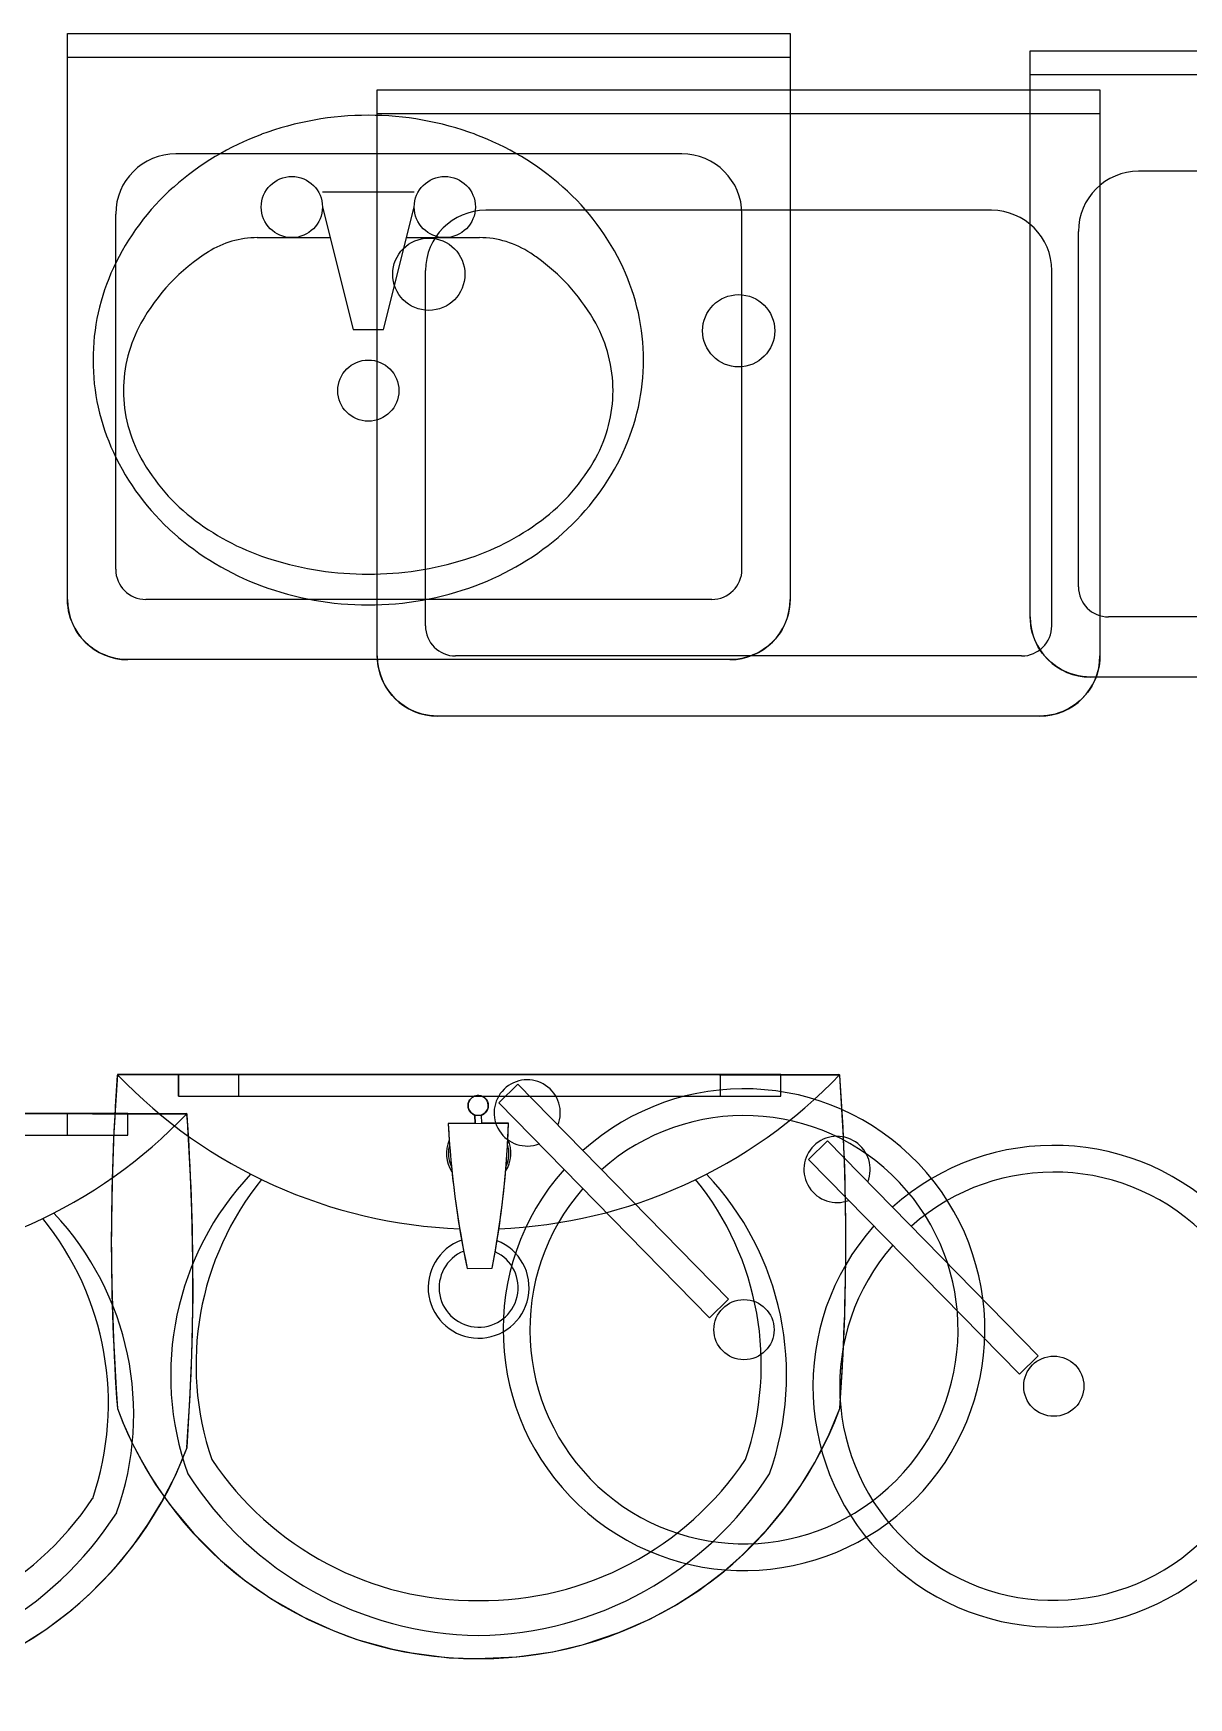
# Model space of a CAD drawing. Header units: inches. Extents: x -610279 to 716273, y -3458896 to 18603.
# Drawn here: x 2345 to 3304, y 16356 to 17738 of the extents above; entities that cross this region are included whole.
import ezdxf

# ---------------------------------------------------------------- set-up
doc = ezdxf.new("R2010")
doc.units = ezdxf.units.IN
doc.layers.add('6.Furniture', color=2, linetype='Continuous')
doc.layers.add('freecads.com', color=7, linetype='Continuous')
doc.styles.add('PL-01$0$Standard', font='ARIALN.TTF')

# ---------------------------------------------------------------- blocks, each defined once
blk = doc.blocks.new('bathroom blocks')
at = {"layer": 'freecads.com', "extrusion": (0, 0, -1)}
for p, q in [((2499.8, 16689.8), (2499.8, 17159.7)), ((2499.8, 17159.7), (3099.8, 17159.7)), ((3099.8, 17159.7), (3099.8, 16689.8)), ((2499.9, 16686.4), (2499.8, 16689.8)), ((2500.2, 16683.2), (2499.9, 16686.4)), ((2500.7, 16680), (2500.2, 16683.2)), ((2501.5, 16676.9), (2500.7, 16680)), ((3098.8, 16680), (3098.1, 16676.9)), ((3099.4, 16683.2), (3098.8, 16680)), ((3099.7, 16686.4), (3099.4, 16683.2)), ((3099.8, 16689.8), (3099.7, 16686.4)), ((2502.4, 16673.7), (2501.5, 16676.9)), ((2503.6, 16670.7), (2502.4, 16673.7)), ((2505, 16667.6), (2503.6, 16670.7)), ((2506.5, 16664.7), (2505, 16667.6)), ((3094.6, 16667.6), (3093.1, 16664.7)), ((3096, 16670.7), (3094.6, 16667.6)), ((3097.1, 16673.7), (3096, 16670.7)), ((3098.1, 16676.9), (3097.1, 16673.7)), ((2508.2, 16662), (2506.5, 16664.7)), ((2510.1, 16659.3), (2508.2, 16662)), ((2512.2, 16656.8), (2510.1, 16659.3)), ((2514.5, 16654.5), (2512.2, 16656.8)), ((2516.8, 16652.2), (2514.5, 16654.5)), ((2519.3, 16650.1), (2516.8, 16652.2)), ((3082.7, 16652.2), (3080.3, 16650.1)), ((3085.1, 16654.5), (3082.7, 16652.2)), ((3087.4, 16656.8), (3085.1, 16654.5)), ((3089.4, 16659.3), (3087.4, 16656.8)), ((3091.4, 16662), (3089.4, 16659.3)), ((3093.1, 16664.7), (3091.4, 16662)), ((2522, 16648.2), (2519.3, 16650.1)), ((2524.7, 16646.5), (2522, 16648.2)), ((2527.6, 16644.9), (2524.7, 16646.5)), ((2530.7, 16643.6), (2527.6, 16644.9)), ((2533.7, 16642.4), (2530.7, 16643.6)), ((2536.9, 16641.5), (2533.7, 16642.4)), ((2540, 16640.7), (2536.9, 16641.5)), ((2543.2, 16640.2), (2540, 16640.7)), ((2546.5, 16639.9), (2543.2, 16640.2)), ((2549.8, 16639.8), (2546.5, 16639.9)), ((3049.8, 16639.8), (2549.8, 16639.8)), ((3053.1, 16639.9), (3049.8, 16639.8)), ((3056.3, 16640.2), (3053.1, 16639.9)), ((3059.6, 16640.7), (3056.3, 16640.2)), ((3062.7, 16641.5), (3059.6, 16640.7)), ((3065.8, 16642.4), (3062.7, 16641.5)), ((3068.9, 16643.6), (3065.8, 16642.4)), ((3071.9, 16644.9), (3068.9, 16643.6)), ((3074.8, 16646.5), (3071.9, 16644.9)), ((3077.5, 16648.2), (3074.8, 16646.5)), ((3080.3, 16650.1), (3077.5, 16648.2)), ((1792.6, 16309.8), (1792.6, 16291.8)), ((2292.6, 16309.8), (1792.6, 16309.8)), ((1792.6, 16309.8), (1792.6, 16291.8)), ((2292.6, 16309.8), (1792.6, 16309.8)), ((2292.6, 16291.8), (2292.6, 16309.8)), ((2292.6, 16291.8), (2292.6, 16309.8)), ((1792.6, 16291.8), (2292.6, 16291.8)), ((1792.6, 16291.8), (2292.6, 16291.8))]:
    blk.add_line(p, q, dxfattribs=at)
at = {"layer": 'freecads.com'}
for p, q in [((2499.8, 17159.7), (3099.8, 17159.7)), ((2499.8, 16689.7), (2499.8, 17159.7)), ((3099.8, 17159.7), (3099.8, 16689.7)), ((3099.8, 17139.7), (2499.8, 17139.7)), ((3009.8, 17059.7), (2589.8, 17059.7)), ((1912.1, 17042.7), (1988.3, 17042.7)), ((1912.1, 17030), (1937.5, 16928.4)), ((1962.9, 16928.4), (1988.3, 17030)), ((1858, 17004.6), (1918.4, 17004.6)), ((1981.9, 17004.6), (2042.5, 17004.6)), ((2539.8, 16714.7), (2539.8, 17009.7)), ((3059.8, 16714.7), (3059.8, 17009.7)), ((1937.5, 16928.4), (1962.9, 16928.4)), ((3034.8, 16689.7), (2564.8, 16689.7)), ((3049.8, 16639.7), (2549.8, 16639.7)), ((1741.8, 16309.8), (1739, 16262.8)), ((1741.8, 16309.8), (1739, 16262.8)), ((2041.8, 16309.8), (1741.8, 16309.8)), ((2041.8, 16309.8), (1741.8, 16309.8)), ((1742.5, 16309.8), (2341, 16309.8)), ((1742.5, 16309.8), (2341, 16309.8)), ((1792.6, 16291.8), (1792.6, 16309.8)), ((1792.6, 16291.8), (1792.6, 16309.8)), ((1842.6, 16291.8), (1842.6, 16309.8)), ((1842.6, 16291.8), (1842.6, 16309.8)), ((2341.8, 16309), (2041.8, 16309.8)), ((2341.8, 16309), (2041.8, 16309.8)), ((2344.8, 16257.8), (2341.8, 16309)), ((2344.8, 16257.8), (2341.8, 16309)), ((2033.2, 16285.6), (2033.1, 16284.8)), ((2033.2, 16285.6), (2033.1, 16284.8)), ((2033.1, 16284.8), (2033.1, 16283.9)), ((2033.1, 16284.8), (2033.1, 16283.9)), ((2033.1, 16283.9), (2033.2, 16282.7)), ((2033.1, 16283.9), (2033.2, 16282.7)), ((2033.6, 16286.7), (2033.2, 16285.6)), ((2033.6, 16286.7), (2033.2, 16285.6)), ((2033.2, 16282.7), (2033.4, 16281.7)), ((2033.2, 16282.7), (2033.4, 16281.7)), ((2033.4, 16281.7), (2033.7, 16280.9)), ((2033.4, 16281.7), (2033.7, 16280.9)), ((2034.1, 16287.9), (2033.6, 16286.7)), ((2034.1, 16287.9), (2033.6, 16286.7)), ((2033.7, 16280.9), (2034.2, 16279.9)), ((2033.7, 16280.9), (2034.2, 16279.9)), ((2034.6, 16288.8), (2034.1, 16287.9)), ((2034.6, 16288.8), (2034.1, 16287.9)), ((2034.2, 16279.9), (2035.3, 16278.3)), ((2034.2, 16279.9), (2035.3, 16278.3)), ((2035.6, 16289.9), (2034.6, 16288.8)), ((2035.6, 16289.9), (2034.6, 16288.8)), ((2036.5, 16290.7), (2035.6, 16289.9)), ((2036.5, 16290.7), (2035.6, 16289.9)), ((2037.5, 16291.3), (2036.5, 16290.7)), ((2037.5, 16291.3), (2036.5, 16290.7)), ((2038.4, 16291.7), (2037.5, 16291.3)), ((2038.4, 16291.7), (2037.5, 16291.3)), ((2039.4, 16292.1), (2038.4, 16291.7)), ((2039.4, 16292.1), (2038.4, 16291.7)), ((2040.6, 16292.3), (2039.4, 16292.1)), ((2040.6, 16292.3), (2039.4, 16292.1)), ((2042, 16292.3), (2040.6, 16292.3)), ((2042, 16292.3), (2040.6, 16292.3)), ((2042.9, 16292.2), (2042, 16292.3)), ((2042.9, 16292.2), (2042, 16292.3)), ((2043.9, 16292), (2042.9, 16292.2)), ((2043.9, 16292), (2042.9, 16292.2)), ((2044.9, 16291.6), (2043.9, 16292)), ((2044.9, 16291.6), (2043.9, 16292)), ((2045.9, 16291), (2044.9, 16291.6)), ((2045.9, 16291), (2044.9, 16291.6)), ((2046.6, 16290.5), (2045.9, 16291)), ((2046.6, 16290.5), (2045.9, 16291)), ((2047.1, 16290.1), (2046.6, 16290.5)), ((2047.1, 16290.1), (2046.6, 16290.5)), ((2048, 16289.2), (2047.1, 16290.1)), ((2048, 16289.2), (2047.1, 16290.1)), ((2047.9, 16278.7), (2048.7, 16279.8)), ((2047.9, 16278.7), (2048.7, 16279.8)), ((2048.5, 16288.4), (2048, 16289.2)), ((2048.5, 16288.4), (2048, 16289.2)), ((2049, 16287.5), (2048.5, 16288.4)), ((2049, 16287.5), (2048.5, 16288.4)), ((2048.7, 16279.8), (2049.2, 16280.8)), ((2048.7, 16279.8), (2049.2, 16280.8)), ((2049.5, 16286.3), (2049, 16287.5)), ((2049.5, 16286.3), (2049, 16287.5)), ((2049.2, 16280.8), (2049.6, 16282)), ((2049.2, 16280.8), (2049.6, 16282)), ((2049.8, 16284), (2049.5, 16286.3)), ((2049.8, 16284), (2049.5, 16286.3)), ((2049.6, 16282), (2049.8, 16283.2)), ((2049.6, 16282), (2049.8, 16283.2)), ((2049.8, 16283.2), (2049.8, 16284)), ((2049.8, 16283.2), (2049.8, 16284)), ((2016.5, 16269), (2066.7, 16269.5)), ((2016.5, 16269), (2066.7, 16269.5)), ((2017.8, 16269.1), (2016.5, 16269)), ((2017.8, 16269.1), (2016.5, 16269)), ((2016.5, 16269), (2017.6, 16251)), ((2016.5, 16269), (2017.6, 16251)), ((2020.4, 16269.1), (2017.8, 16269.1)), ((2020.4, 16269.1), (2017.8, 16269.1)), ((2023.1, 16269.1), (2020.4, 16269.1)), ((2023.1, 16269.1), (2020.4, 16269.1)), ((2025.2, 16269.1), (2023.1, 16269.1)), ((2025.2, 16269.1), (2023.1, 16269.1)), ((2029.2, 16269.2), (2025.2, 16269.1)), ((2029.2, 16269.2), (2025.2, 16269.1)), ((2031.9, 16269.2), (2029.2, 16269.2)), ((2031.9, 16269.2), (2029.2, 16269.2)), ((2034.1, 16269.2), (2031.9, 16269.2)), ((2034.1, 16269.2), (2031.9, 16269.2)), ((2036.3, 16269.2), (2034.1, 16269.2)), ((2036.3, 16269.2), (2034.1, 16269.2)), ((2035.3, 16278.3), (2036.1, 16277.6)), ((2035.3, 16278.3), (2036.1, 16277.6)), ((2036.1, 16277.6), (2036.6, 16277.2)), ((2036.1, 16277.6), (2036.6, 16277.2)), ((2038.8, 16269.2), (2036.3, 16269.2)), ((2038.8, 16269.2), (2036.3, 16269.2)), ((2036.6, 16277.2), (2037.4, 16276.7)), ((2036.6, 16277.2), (2037.4, 16276.7)), ((2037.4, 16276.7), (2037.9, 16276.4)), ((2037.4, 16276.7), (2037.9, 16276.4)), ((2037.9, 16276.4), (2038.7, 16276.1)), ((2037.9, 16276.4), (2038.7, 16276.1)), ((2038.7, 16276.1), (2038.7, 16276.1)), ((2038.7, 16276.1), (2038.8, 16269.2)), ((2038.8, 16269.2), (2038.7, 16276.1)), ((2038.7, 16276.1), (2038.7, 16276.1)), ((2038.7, 16276.1), (2038.8, 16269.2)), ((2038.8, 16269.2), (2038.7, 16276.1)), ((2044.3, 16276.1), (2045, 16276.4)), ((2044.3, 16276.1), (2045, 16276.4)), ((2044.4, 16269.3), (2044.3, 16276.1)), ((2044.4, 16269.3), (2044.3, 16276.1)), ((2044.4, 16269.3), (2044.3, 16276.1)), ((2044.4, 16269.3), (2044.3, 16276.1)), ((2066.7, 16269.5), (2044.4, 16269.3)), ((2066.7, 16269.5), (2044.4, 16269.3)), ((2045, 16276.4), (2046.1, 16277)), ((2045, 16276.4), (2046.1, 16277)), ((2046.1, 16277), (2047, 16277.7)), ((2046.1, 16277), (2047, 16277.7)), ((2047, 16277.7), (2047.9, 16278.7)), ((2047, 16277.7), (2047.9, 16278.7)), ((2065.8, 16251.4), (2066.7, 16269.5)), ((2065.8, 16251.4), (2066.7, 16269.5)), ((1739, 16262.8), (1737.4, 16220.8)), ((1739, 16262.8), (1737.4, 16220.8)), ((2066.3, 16249.6), (2065.8, 16251.4)), ((2066.3, 16249.6), (2065.8, 16251.4)), ((2345.9, 16228.8), (2344.8, 16257.8)), ((2345.9, 16228.8), (2344.8, 16257.8)), ((2016.9, 16247.5), (2016.7, 16245.6)), ((2016.9, 16247.5), (2016.7, 16245.6)), ((2016.7, 16245.6), (2016.7, 16244)), ((2016.7, 16245.6), (2016.7, 16244)), ((2016.7, 16244), (2016.8, 16242)), ((2016.7, 16244), (2016.8, 16242)), ((2016.8, 16242), (2017.1, 16239.7)), ((2016.8, 16242), (2017.1, 16239.7)), ((2017.2, 16249.1), (2016.9, 16247.5)), ((2017.2, 16249.1), (2016.9, 16247.5)), ((2017.1, 16239.7), (2017.6, 16237.6)), ((2017.1, 16239.7), (2017.6, 16237.6)), ((2017.6, 16251), (2017.2, 16249.1)), ((2017.6, 16251), (2017.2, 16249.1)), ((2017.6, 16237.6), (2018.1, 16235.9)), ((2017.6, 16237.6), (2018.1, 16235.9)), ((2065.4, 16235.5), (2066.2, 16238.2)), ((2065.4, 16235.5), (2066.2, 16238.2)), ((2066.2, 16238.2), (2066.6, 16240)), ((2066.2, 16238.2), (2066.6, 16240)), ((2066.6, 16248.3), (2066.3, 16249.6)), ((2066.6, 16248.3), (2066.3, 16249.6)), ((2066.8, 16246.6), (2066.6, 16248.3)), ((2066.8, 16246.6), (2066.6, 16248.3)), ((2066.6, 16240), (2066.8, 16242.4)), ((2066.6, 16240), (2066.8, 16242.4)), ((2066.9, 16244.3), (2066.8, 16246.6)), ((2066.9, 16244.3), (2066.8, 16246.6)), ((2066.8, 16242.4), (2066.9, 16244.3)), ((2066.8, 16242.4), (2066.9, 16244.3)), ((2018.1, 16235.9), (2019.2, 16233.2)), ((2018.1, 16235.9), (2019.2, 16233.2)), ((2019.2, 16233.2), (2020.3, 16223)), ((2019.2, 16233.2), (2020.3, 16223)), ((2062.6, 16213.1), (2063.9, 16225.3)), ((2062.6, 16213.1), (2063.9, 16225.3)), ((2063.9, 16225.3), (2064.6, 16233.6)), ((2063.9, 16225.3), (2064.6, 16233.6)), ((2064.6, 16233.6), (2065.4, 16235.5)), ((2064.6, 16233.6), (2065.4, 16235.5)), ((2346.7, 16188.1), (2345.9, 16228.8)), ((2346.7, 16188.1), (2345.9, 16228.8)), ((1737.4, 16220.8), (1736.8, 16171.2)), ((1737.4, 16220.8), (1736.8, 16171.2)), ((2020.3, 16223), (2021.1, 16216.1)), ((2020.3, 16223), (2021.1, 16216.1)), ((2021.1, 16216.1), (2022, 16208.6)), ((2021.1, 16216.1), (2022, 16208.6)), ((2061.6, 16204.1), (2062.6, 16213.1)), ((2061.6, 16204.1), (2062.6, 16213.1)), ((2022, 16208.6), (2023.7, 16196.9)), ((2022, 16208.6), (2023.7, 16196.9)), ((2023.7, 16196.9), (2025.2, 16187)), ((2023.7, 16196.9), (2025.2, 16187)), ((2060.4, 16194.6), (2061.6, 16204.1)), ((2060.4, 16194.6), (2061.6, 16204.1)), ((2025.2, 16187), (2026.9, 16176.9)), ((2025.2, 16187), (2026.9, 16176.9)), ((2058.6, 16182), (2060.4, 16194.6)), ((2058.6, 16182), (2060.4, 16194.6)), ((2346.8, 16158.2), (2346.7, 16188.1)), ((2346.8, 16158.2), (2346.7, 16188.1)), ((1736.8, 16171.2), (1737.1, 16135.3)), ((1736.8, 16171.2), (1737.1, 16135.3)), ((2026.9, 16176.9), (2028.9, 16165.4)), ((2026.9, 16176.9), (2028.9, 16165.4)), ((2055.7, 16163.6), (2057.1, 16172.4)), ((2055.7, 16163.6), (2057.1, 16172.4)), ((2057.1, 16172.4), (2058.6, 16182)), ((2057.1, 16172.4), (2058.6, 16182)), ((2028.9, 16165.4), (2030.7, 16156.5)), ((2028.9, 16165.4), (2030.7, 16156.5)), ((2030.7, 16156.5), (2032.3, 16148.8)), ((2030.7, 16156.5), (2032.3, 16148.8)), ((2053, 16149), (2054.1, 16154.9)), ((2053, 16149), (2054.1, 16154.9)), ((2054.1, 16154.9), (2055.7, 16163.6)), ((2054.1, 16154.9), (2055.7, 16163.6)), ((2345.8, 16109.1), (2346.8, 16158.2)), ((2345.8, 16109.1), (2346.8, 16158.2)), ((2032.3, 16148.8), (2053, 16149)), ((2032.3, 16148.8), (2053, 16149)), ((2032.3, 16148.8), (2053, 16149)), ((2032.3, 16148.8), (2053, 16149)), ((1737.1, 16135.3), (1738.5, 16090)), ((1737.1, 16135.3), (1738.5, 16090)), ((2344.5, 16077.5), (2345.8, 16109.1)), ((2344.5, 16077.5), (2345.8, 16109.1)), ((1738.5, 16090), (1740.7, 16048.5)), ((1738.5, 16090), (1740.7, 16048.5)), ((2341.8, 16032.6), (2344.5, 16077.5)), ((2341.8, 16032.6), (2344.5, 16077.5)), ((1740.7, 16048.5), (1741.8, 16032.6)), ((1740.7, 16048.5), (1741.8, 16032.6)), ((1741.8, 16032.6), (1746.7, 16020.2)), ((1741.8, 16032.6), (1746.7, 16020.2)), ((2332.4, 16009.9), (2341.8, 16032.6)), ((2332.4, 16009.9), (2341.8, 16032.6)), ((1746.7, 16020.2), (1754.2, 16003.6)), ((1746.7, 16020.2), (1754.2, 16003.6)), ((1754.2, 16003.6), (1765.4, 15982.8)), ((1754.2, 16003.6), (1765.4, 15982.8)), ((2320.6, 15987), (2332.4, 16009.9)), ((2320.6, 15987), (2332.4, 16009.9)), ((1765.4, 15982.8), (1773.6, 15969.5)), ((1765.4, 15982.8), (1773.6, 15969.5)), ((2309.3, 15968.5), (2320.6, 15987)), ((2309.3, 15968.5), (2320.6, 15987)), ((1773.6, 15969.5), (1785.8, 15952)), ((1773.6, 15969.5), (1785.8, 15952)), ((2296.4, 15950.2), (2309.3, 15968.5)), ((2296.4, 15950.2), (2309.3, 15968.5)), ((1785.8, 15952), (1805.3, 15928.6)), ((1785.8, 15952), (1805.3, 15928.6)), ((2281.5, 15932.1), (2296.4, 15950.2)), ((2281.5, 15932.1), (2296.4, 15950.2)), ((1805.3, 15928.6), (1827.4, 15906.6)), ((1805.3, 15928.6), (1827.4, 15906.6)), ((2260.4, 15910.5), (2281.5, 15932.1)), ((2260.4, 15910.5), (2281.5, 15932.1)), ((1827.4, 15906.6), (1847.3, 15890.1)), ((1827.4, 15906.6), (1847.3, 15890.1)), ((2246, 15897.8), (2260.4, 15910.5)), ((2246, 15897.8), (2260.4, 15910.5)), ((2224.5, 15881.5), (2246, 15897.8)), ((2224.5, 15881.5), (2246, 15897.8)), ((1847.3, 15890.1), (1870, 15874.3)), ((1847.3, 15890.1), (1870, 15874.3)), ((2206.3, 15869.8), (2224.5, 15881.5)), ((2206.3, 15869.8), (2224.5, 15881.5)), ((1870, 15874.3), (1896.6, 15859.2)), ((1870, 15874.3), (1896.6, 15859.2)), ((2184, 15857.7), (2206.3, 15869.8)), ((2184, 15857.7), (2206.3, 15869.8)), ((1896.6, 15859.2), (1921, 15848.1)), ((1896.6, 15859.2), (1921, 15848.1)), ((2158.3, 15846.4), (2184, 15857.7)), ((2158.3, 15846.4), (2184, 15857.7)), ((1921, 15848.1), (1940.7, 15840.8)), ((1921, 15848.1), (1940.7, 15840.8)), ((1940.7, 15840.8), (1969.3, 15832.9)), ((1940.7, 15840.8), (1969.3, 15832.9)), ((2128.9, 15836.6), (2158.3, 15846.4)), ((2128.9, 15836.6), (2158.3, 15846.4)), ((1969.3, 15832.9), (1986.1, 15829.5)), ((1969.3, 15832.9), (1986.1, 15829.5)), ((1986.1, 15829.5), (2017.3, 15825.6)), ((1986.1, 15829.5), (2017.3, 15825.6)), ((2017.3, 15825.6), (2040.6, 15824.8)), ((2017.3, 15825.6), (2040.6, 15824.8)), ((2040.6, 15824.8), (2073.6, 15826.3)), ((2040.6, 15824.8), (2073.6, 15826.3)), ((2073.6, 15826.3), (2103.3, 15830.5)), ((2073.6, 15826.3), (2103.3, 15830.5)), ((2103.3, 15830.5), (2128.9, 15836.6)), ((2103.3, 15830.5), (2128.9, 15836.6))]:
    blk.add_line(p, q, dxfattribs=at)
at = {"layer": 'freecads.com', "ltscale": 50}
for p, q in [((2292.6, 16309.8), (1792.6, 16309.8)), ((1792.6, 16309.8), (1792.6, 16291.8)), ((2292.6, 16309.8), (1792.6, 16309.8)), ((1792.6, 16309.8), (1792.6, 16291.8)), ((2242.6, 16291.8), (2242.6, 16309.8)), ((2242.6, 16291.8), (2242.6, 16309.8)), ((2292.6, 16291.8), (2292.6, 16309.8)), ((2292.6, 16291.8), (2292.6, 16309.8)), ((1792.6, 16291.8), (2292.6, 16291.8)), ((1792.6, 16291.8), (2292.6, 16291.8))]:
    blk.add_line(p, q, dxfattribs=at)
at = {"layer": 'freecads.com', "linetype": 'Continuous'}
for p, q in [((2873.6, 16287.2), (2857.9, 16271.7)), ((3048.6, 16108.7), (2873.6, 16287.2)), ((2857.9, 16271.7), (3032.9, 16093.3)), ((3032.9, 16093.3), (3048.6, 16108.7))]:
    blk.add_line(p, q, dxfattribs=at)
at = {"layer": 'freecads.com'}
for centre, radius in [((1886.7, 17030), 25.4), ((2013.7, 17030), 25.4), ((2799.8, 16959.7), 30), ((1950.2, 16877.6), 25.4), ((2041.4, 16284), 8.35), ((2041.4, 16284), 8.35)]:
    blk.add_circle(centre, radius, dxfattribs=at)
at = {"layer": 'freecads.com', "linetype": 'Continuous'}
blk.add_circle((3061.5, 16083.4), 25, dxfattribs=at)
at = {"layer": 'freecads.com'}
for centre, radius, start, end in [((1950.2, 16849.5), 256.7, 90, 110.2132), ((1950.2, 16849.5), 256.7, 69.7868, 90), ((1940.6, 16875.6), 228.8, 110.2132, 131.6335), ((1959.8, 16875.6), 228.8, 48.3665, 69.7868), ((2589.8, 17009.7), 50, 90, 180), ((3009.8, 17009.7), 50, 0, 90), ((1925.7, 16892.3), 206.5, 131.6335, 155.0149), ((1974.6, 16892.3), 206.5, 24.9851, 48.3665), ((1858, 16928.4), 76.2, 90, 122.2598), ((2042.5, 16928.4), 76.2, 56.0955, 90), ((1904.8, 16854.3), 163.8, 122.2598, 151.0888), ((1968.1, 16817.7), 209.6, 53.1301, 56.0955), ((1995.6, 16854.3), 163.8, 28.9112, 53.1301), ((1902.8, 16903), 181.2, 155.0149, 180), ((1997.5, 16903), 181.2, 360, 24.9851), ((1862.6, 16877.6), 115.7, 151.0888, 180), ((2037.7, 16877.6), 115.7, 0, 28.9112), ((1902.8, 16903), 181.2, 180, 204.9851), ((1997.5, 16903), 181.2, 335.0149, 0), ((1862.6, 16877.6), 115.7, 180, 208.9112), ((2037.7, 16877.6), 115.7, 331.0888, 0), ((1925.7, 16913.6), 206.5, 204.9851, 228.3665), ((1904.8, 16900.8), 163.8, 208.9112, 233.1301), ((1995.6, 16900.8), 163.8, 306.8699, 331.0888), ((1974.6, 16913.6), 206.5, 311.6335, 335.0149), ((1932.2, 16937.5), 209.6, 233.1301, 252.7421), ((1968.1, 16937.5), 209.6, 287.2579, 306.8699), ((1940.6, 16930.3), 228.8, 228.3665, 249.7868), ((1959.8, 16930.3), 228.8, 290.2132, 311.6335), ((1950.2, 16995.2), 270, 252.7421, 270), ((1950.2, 16995.2), 270, 270, 287.2579), ((1950.2, 16956.4), 256.7, 249.7868, 270), ((1950.2, 16956.4), 256.7, 270, 290.2132), ((2564.8, 16714.7), 25, 180, 270), ((3034.8, 16714.7), 25, 270, 0), ((2549.8, 16689.7), 50, 180, 270), ((3049.8, 16689.7), 50, 270, 0), ((3657.5, 16171.2), 1920.7, 175.8851, 184.1374), ((3657.5, 16171.2), 1920.7, 175.8851, 184.1374), ((1742.5, 16309), 0.81, 90, 175.8851), ((1742.5, 16309), 0.81, 90, 175.8851), ((2041.8, 16596), 414.6, 223.6948, 267.8245), ((2041.8, 16596), 414.6, 223.6948, 267.8245), ((2041.8, 16596), 414.6, 272.3205, 316.3462), ((2041.8, 16596), 414.6, 272.3205, 316.3462), ((2341, 16309), 0.81, 4.1149, 90), ((2341, 16309), 0.81, 4.1149, 90), ((426, 16171.2), 1920.7, 355.8626, 4.1149), ((426, 16171.2), 1920.7, 355.8626, 4.1149), ((2794.6, 16310.2), 779.2, 183.0296, 191.9535), ((2794.6, 16310.2), 779.2, 183.0296, 191.9535), ((1288, 16297.1), 779.2, 349.0437, 357.9676), ((1288, 16297.1), 779.2, 349.0437, 357.9676), ((2041.8, 16244.2), 26.8, 155.7508, 214.2815), ((2041.8, 16244.2), 26.8, 155.7508, 214.2815), ((2041.8, 16244.2), 26.8, 326.7157, 25.2464), ((2041.8, 16244.2), 26.8, 326.7157, 25.2464), ((2041.8, 16244.2), 25.1, 335.1678, 16.7943), ((2041.8, 16244.2), 25.1, 335.1678, 16.7943), ((2041.8, 16244.2), 25.1, 164.2029, 205.8294), ((2041.8, 16244.2), 25.1, 164.2029, 205.8294), ((2029.3, 16060.1), 243.2, 136.646, 199.658), ((2029.3, 16060.1), 243.2, 136.646, 199.658), ((2054.3, 16060.1), 243.2, 340.342, 43.354), ((2054.3, 16060.1), 243.2, 340.342, 43.354), ((2051.1, 16068.9), 244, 140.9563, 198.8199), ((2051.1, 16068.9), 244, 140.9563, 198.8199), ((2032.5, 16068.9), 244, 341.1801, 39.0437), ((2032.5, 16068.9), 244, 341.1801, 39.0437), ((2041.8, 16132.8), 41.9, 109.6738, 68.6625), ((2041.8, 16132.8), 41.9, 109.6738, 68.6625), ((2041.8, 16132.8), 32.8, 112.2454, 65.3294), ((2041.8, 16132.8), 32.8, 112.2454, 65.3294), ((2040.6, 16143.5), 318.7, 200.3594, 270.2116), ((2040.6, 16143.5), 318.7, 200.3594, 270.2116), ((2043, 16143.5), 318.7, 269.7884, 339.6406), ((2043, 16143.5), 318.7, 269.7884, 339.6406), ((2039.3, 16136.4), 263.4, 213.7166, 270.5426), ((2039.3, 16136.4), 263.4, 213.7166, 270.5426), ((2044.3, 16136.4), 263.4, 269.4574, 326.2834), ((2044.3, 16136.4), 263.4, 269.4574, 326.2834), ((2045.7, 16135.7), 291.6, 212.6671, 269.2314), ((2045.7, 16135.7), 291.6, 212.6671, 269.2314), ((2037.9, 16135.7), 291.6, 270.7686, 327.3329), ((2037.9, 16135.7), 291.6, 270.7686, 327.3329)]:
    blk.add_arc(centre, radius, start, end, dxfattribs=at)
at = {"layer": 'freecads.com', "linetype": 'Continuous'}
for centre, radius, start, end in [((2881.5, 16263.4), 27.5, 338.0267, 290.8704), ((3061.5, 16083.4), 200, 138.3046, 131.9984), ((3061.5, 16083.4), 177.8, 138.7875, 131.6919)]:
    blk.add_arc(centre, radius, start, end, dxfattribs=at)
at = {"layer": 'freecads.com', "style": 'PL-01$0$Standard', "flags": 8}
for tag, p in [('MODELNUMBER', (515.5, 11335.7)), ('TRADENAME', (515.5, 11335.7)), ('PRODUCT', (515.5, 11335.6)), ('MATERIAL', (515.5, 11335.6))]:
    blk.add_attdef(tag, p, '', height=0.0254, dxfattribs=at)

msp = doc.modelspace()

# ---------------------------------------------------------------- block references
at = {"layer": '6.Furniture'}
for p in [(-126.67819, 578.3652), (672.68545, 563.83491), (130.56463, 531.42491)]:
    msp.add_blockref('bathroom blocks', p, dxfattribs=at)

doc.saveas('drawing.dxf')
